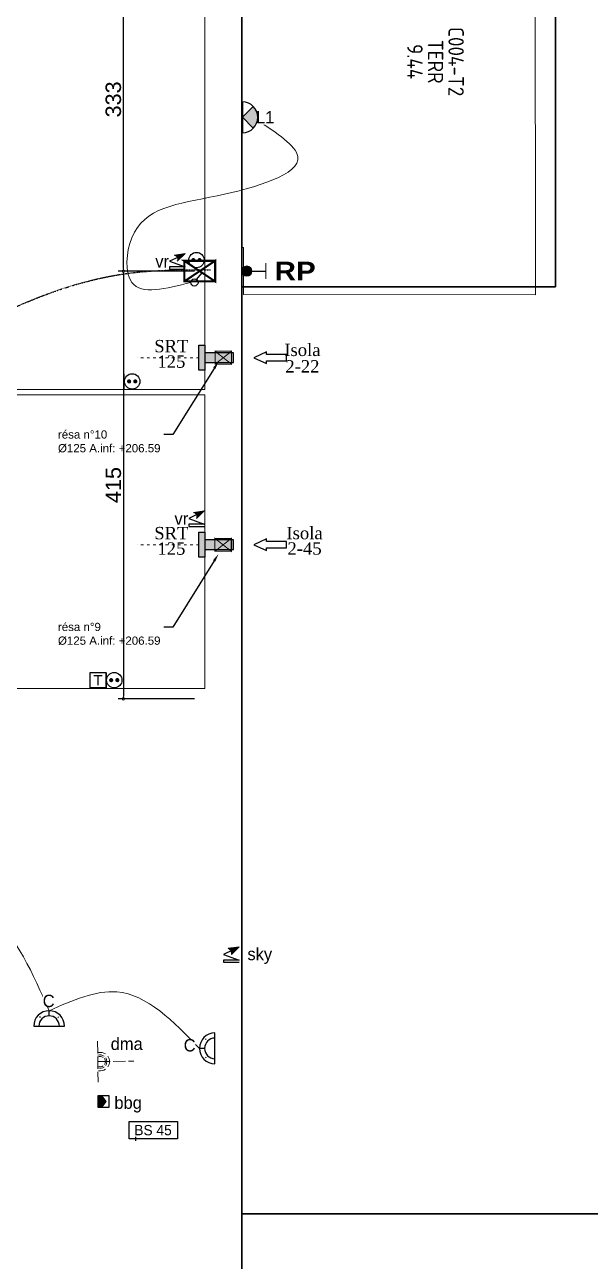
# Model space of a CAD drawing. Header units: millimetres. Extents: x 454430 to 532383, y -370512 to -310890.
# Drawn here: x 474512 to 480011, y -340814 to -328806 of the extents above; entities that cross this region are included whole.
import ezdxf
from ezdxf import colors
from ezdxf.entities.mleader import LeaderData, LeaderLine
from ezdxf.math import Vec2, Vec3

# ---------------------------------------------------------------- set-up
doc = ezdxf.new("R2010")
doc.units = ezdxf.units.MM
doc.set_wipeout_variables(frame=1)
for name, pattern in [('ACAD_ISO02W100', [15, 12, -3]), ('ACAD_ISO03W100', [30, 12, -18]), ('prlm_ef', [0.165, 0.1, -0.065])]:
    doc.linetypes.add(name, pattern=pattern)
for name, color, linetype, lineweight in [('_GAZELEC-BOITE INCORPO', 36, 'Continuous', 18), ('_GAZELEC-RESERVATION', 1, 'Continuous', 18), ('_GAZELEC-RESERVATION 2', 132, 'Continuous', 18)]:
    doc.layers.add(name, color=color, linetype=linetype, lineweight=lineweight)
for name, color, linetype in [('prlm-EAU-EF', 161, 'Continuous'), ('prlm-ELEC-CFA', 181, 'Continuous'), ('prlm-ELEC-CFO', 201, 'Continuous'), ('prlm-ELEC-SSI', 230, 'Continuous'), ('prlm-MOD-PB', 123, 'Continuous'), ('prlm-VMC', 93, 'Continuous')]:
    doc.layers.add(name, color=color, linetype=linetype)
doc.layers.add('prlm-xpoly', color=7, linetype='Continuous', plot=False)
doc.layers.add('prlm-ZEROPLOT', color=254, linetype='Continuous', plot=False)
doc.styles.add('Arial', font='arial.ttf')
doc.styles.add('prlm-eau-ef', font='ariblk.ttf', dxfattribs={"height": 18})
doc.styles.add('prlm-elec-cfo', font='comic.ttf', dxfattribs={"height": 12})
doc.styles.add('prlm-vmc', font='pala.ttf', dxfattribs={"height": 14})
doc.styles.add('prlm-xpoly', font='isocp.shx', dxfattribs={"height": 15})
doc.styles.get("Standard").update_dxf_attribs({"font": 'arial.ttf'})
doc.dimstyles.new('200', dxfattribs={"dimtxt": 150, "dimasz": 25, "dimexe": 50, "dimexo": 50, "dimgap": 20, "dimtad": 1, "dimdec": 0, "dimlfac": 0.1, "dimdsep": 46, "dimtxsty": 'Arial', "dimblk1": 'DOTBLANK', "dimblk2": 'DOTBLANK', "dimsah": 1, "dimcen": 25, "dimclrd": 5, "dimclre": 5, "dimadec": 0, "dimazin": 0, "dimtfac": 1, "dimtdec": 0, "dimtmove": 0, "dimatfit": 3, "dimldrblk": 'DOTBLANK', "dimfxl": 50, "dimtolj": 1, "dimtzin": 0, "dimarcsym": 0})

# ---------------------------------------------------------------- blocks, each defined once
blk = doc.blocks.new('xi.SA')
at = {"layer": 'prlm-ELEC-CFO', "color": 0}
blk.add_lwpolyline([(0.2, -1.3), (5.5, 5.3)], dxfattribs=at)
blk.add_circle((-2, -4), 3.5, dxfattribs=at)
blk = doc.blocks.new('xi.LUM1')
at = {"layer": 'prlm-ELEC-CFO', "linetype": 'ByBlock', "lineweight": 5}
blk.add_hatch(color=0, dxfattribs=at).paths.add_polyline_path([(10.6, 10.6, 0.414214), (-10.6, 10.6), (0, 0)])
at = {"layer": 'prlm-ELEC-CFO', "color": 0, "linetype": 'ByBlock', "lineweight": -2, "flags": 128}
blk.add_lwpolyline([(15, 0, 1), (-15, 0)], format="xyb", close=True, dxfattribs=at)
at = {"layer": 'prlm-ELEC-CFO', "color": 0}
blk.add_lwpolyline([(-10.6, 10.6), (0, 0), (10.6, 10.6)], dxfattribs=at)
blk = doc.blocks.new('xi.VR')
at = {"layer": 'prlm-ELEC-CFO', "lineweight": 5}
blk.add_hatch(color=0, dxfattribs=at).paths.add_polyline_path([(-3, 6), (-0.1, 3.7), (0, 0), (7.5, 7.5)])
at = {"layer": 'prlm-ELEC-CFO', "color": 0}
for points in [[(1, 4.2), (-7.5, 0), (7.5, -5.5), (-7.5, -5.5), (-7.5, -7.5), (7.5, -7.5)], [(-3, 6), (7.5, 7.5), (0, 0)]]:
    blk.add_lwpolyline(points, dxfattribs=at)
blk = doc.blocks.new('xi.PC')
at = {"color": 0, "lineweight": 5}
blk.add_wipeout([(-7.5, -7.5), (7.5, -7.5), (7.5, 7.5), (-7.5, 7.5)], dxfattribs=at).dxf.layer = 'prlm-ELEC-CFO'
at = {"layer": 'prlm-ELEC-CFO', "color": 0, "linetype": 'ByBlock', "lineweight": 5, "const_width": 2}
for points in [[(-4, 0, 1), (-2, 0, 1)], [(2, 0, 1), (4, 0, 1)]]:
    blk.add_lwpolyline(points, format="xyb", close=True, dxfattribs=at)
at = {"layer": 'prlm-ELEC-CFO', "color": 0, "linetype": 'ByBlock', "lineweight": -2}
blk.add_circle((0, 0), 7.5, dxfattribs=at)
blk = doc.blocks.new('xi.dma')
at = {"layer": 'prlm-ELEC-CFO', "color": 0, "linetype": 'ACAD_ISO02W100', "lineweight": 5, "flags": 128}
for points in [[(0, 0), (0, 35)], [(-20, 0), (20, 0)]]:
    blk.add_lwpolyline(points, dxfattribs=at)
at = {"layer": 'prlm-ELEC-CFO', "color": 0, "linetype": 'ByBlock', "lineweight": 5}
for radius, start, end in [(9, 145, 191.803), (6.5, 145, 199.0387), (9, 55, 125), (5, 145, 207.3745), (6.5, 55, 125), (5, 55, 125), (5, 332.6255, 35), (6.5, 340.9613, 35), (9, 348.197, 35)]:
    blk.add_arc((0, 2.4), radius, start, end, dxfattribs=at)
blk = doc.blocks.new('xi.lumC')
at = {"layer": 'prlm-ELEC-CFO', "color": 0, "linetype": 'ByBlock', "flags": 128}
blk.add_lwpolyline([(-15, 0), (15, 0, 1)], format="xyb", close=True, dxfattribs=at)
at = {"layer": 'prlm-ELEC-CFO', "color": 0}
for points in [[(0, 10), (0, 15)], [(-8.5, 8.5), (-9.2, 9.2)], [(8.5, 8.5), (9.2, 9.2)]]:
    blk.add_lwpolyline(points, dxfattribs=at)
blk.add_arc((0, 0), 10, 0, 180, dxfattribs=at)
blk = doc.blocks.new('xi.bbg')
at = {"layer": 'prlm-ELEC-CFO', "lineweight": 5}
blk.add_hatch(color=0, dxfattribs=at).paths.add_polyline_path([(5.5, 0), (5.5, 4), (0, 8), (-5.5, 4), (-5.5, 0)])
at = {"layer": 'prlm-ELEC-CFO', "color": 0, "flags": 128}
blk.add_lwpolyline([(5.5, 0), (5.5, 11), (-5.5, 11), (-5.5, 0)], close=True, dxfattribs=at)
at = {"layer": 'prlm-ELEC-CFO', "color": 0, "lineweight": 5, "flags": 128}
blk.add_lwpolyline([(-5.5, 4), (0, 8), (5.5, 4)], dxfattribs=at)
blk = doc.blocks.new('xi.sky')
at = {"layer": 'prlm-ELEC-CFO', "lineweight": 5}
blk.add_hatch(color=0, dxfattribs=at).paths.add_polyline_path([(-3, 6), (-0.1, 3.7), (0, 0), (7.5, 7.5)])
at = {"layer": 'prlm-ELEC-CFO', "color": 0}
blk.add_lwpolyline([(1, 4.2), (-7.5, 0), (7.5, -5.5), (-7.5, -5.5), (-7.5, -7.5), (7.5, -7.5)], dxfattribs=at)
at = {"layer": 'prlm-ELEC-CFO', "color": 0, "lineweight": 5, "flags": 128}
blk.add_lwpolyline([(-3, 6), (-0.1, 3.7), (0, 0), (7.5, 7.5)], close=True, dxfattribs=at)
blk = doc.blocks.new('xi.EA-Ma')
at = {"layer": 'prlm-MOD-PB'}
blk.add_hatch(color=0, dxfattribs=at).paths.add_polyline_path([(-4.7, 0), (-4.7, -28), (4.6, -28), (4.6, 0)])
at = {"layer": 'prlm-VMC', "linetype": 'ByBlock'}
blk.add_hatch(color=0, dxfattribs=at).paths.add_polyline_path([(-12, 5.6), (12, 5.6), (12, 0), (-12, 0)])
at = {"layer": 'prlm-MOD-PB', "color": 0, "linetype": 'ByBlock', "lineweight": -2, "flags": 128}
blk.add_lwpolyline([(-4.7, 0), (-4.7, -28), (4.6, -28), (4.6, 0)], close=True, dxfattribs=at)
at = {"layer": 'prlm-VMC', "color": 0, "linetype": 'ByBlock', "flags": 128}
for points in [[(-12, 5.6), (12, 5.6), (12, 0), (-12, 0)], [(-3.1, -60.2), (-3.1, -79.5), (3.1, -79.5), (3.1, -60.2), (5.6, -60.2), (0, -47.7), (-5.6, -60.2)]]:
    blk.add_lwpolyline(points, close=True, dxfattribs=at)
at = {"layer": 'prlm-ZEROPLOT', "color": 250, "linetype": 'ACAD_ISO03W100', "lineweight": 0, "ltscale": 0.2}
blk.add_lwpolyline([(0, 5.6), (0, 65.6)], dxfattribs=at)
blk = doc.blocks.new('xi.rp')
at = {"layer": 'prlm-EAU-EF', "lineweight": 5}
h = blk.add_hatch(color=0, dxfattribs=at)
edge = h.paths.add_edge_path()
edge.add_arc((0, 5), 5, 0, 360)
at = {"layer": 'prlm-EAU-EF', "color": 0, "const_width": 1, "flags": 128}
blk.add_lwpolyline([(-7.8, 23.5), (7.8, 23.5)], dxfattribs=at)
at = {"layer": 'prlm-EAU-EF', "color": 0, "flags": 128}
blk.add_lwpolyline([(0, 5), (0, 23.5)], dxfattribs=at)
at = {"layer": 'prlm-EAU-EF', "color": 0, "lineweight": 5}
blk.add_circle((0, 5), 5, dxfattribs=at)
blk = doc.blocks.new('xi.TEL')
at = {"layer": 'prlm-ELEC-CFA', "color": 0, "linetype": 'ByBlock', "lineweight": -2, "flags": 128}
blk.add_lwpolyline([(-7.5, 7.5), (7.5, 7.5), (7.5, -7.5), (-7.5, -7.5)], close=True, dxfattribs=at)
at = {"layer": 'prlm-ELEC-CFA', "color": 0, "linetype": 'ByBlock', "insert": (0, 0), "char_height": 10, "width": 11.36, "attachment_point": 5}
blk.add_mtext('{\\fVerdana|b0|i0|c0|p34;T}', dxfattribs=at)
blk = doc.blocks.new('xi.bs45')
at = {"layer": 'prlm-ELEC-SSI', "color": 0, "linetype": 'ByBlock', "lineweight": -2}
blk.add_lwpolyline([(-23.5, 17), (23.5, 17), (23.5, 0), (-23.5, 0)], close=True, dxfattribs=at)
at = {"layer": 'prlm-ZEROPLOT', "color": 254, "linetype": 'ByBlock', "lineweight": -2}
blk.add_lwpolyline([(-17, -2), (-17, 2)], dxfattribs=at)
at = {"layer": 'prlm-ELEC-SSI', "color": 0, "linetype": 'ByBlock', "lineweight": -2, "insert": (-0.2, 8.4), "char_height": 10, "width": 43.769, "attachment_point": 5, "style": 'prlm-elec-cfo', "bg_fill": 3, "box_fill_scale": 1, "bg_fill_color": 256, "bg_fill_transparency": 0}
blk.add_mtext('BS 45', dxfattribs=at)
blk = doc.blocks.new('_DOTBLANK')
at = {"color": 0, "linetype": 'ByBlock'}
blk.add_line((-0.5, 0), (-1, 0), dxfattribs=at)
blk.add_circle((0, 0), 0.5, dxfattribs=at)
blk = doc.blocks.new('*D158')
at = {"layer": '_GAZELEC-BOITE INCORPO', "color": 5, "lineweight": -2, "transparency": 16777216}
for p, q in [((476212, -327864), (475421, -327864)), ((475471, -331174), (475471, -327889)), ((476163, -331199), (475421, -331199))]:
    blk.add_line(p, q, dxfattribs=at)
at = {"layer": '_GAZELEC-BOITE INCORPO', "color": 5, "lineweight": -2, "transparency": 16777216, "xscale": 25, "yscale": 25, "zscale": 25}
for p, rotation in [((475471, -327864), 90), ((475471, -331199), 270)]:
    blk.add_blockref('_DOTBLANK', p, dxfattribs=dict(at, rotation=rotation))
at = {"layer": '_GAZELEC-BOITE INCORPO', "color": 0, "transparency": 16777216, "insert": (475374, -329531), "char_height": 150, "attachment_point": 5, "rotation": 90, "style": 'Arial'}
blk.add_mtext('\\A1;333', dxfattribs=at)
blk = doc.blocks.new('*D166')
at = {"layer": '_GAZELEC-BOITE INCORPO', "color": 5, "lineweight": -2, "transparency": 16777216}
for p, q in [((476163, -331199), (475421, -331199)), ((475471, -331224), (475471, -335328)), ((476163, -335353), (475421, -335353))]:
    blk.add_line(p, q, dxfattribs=at)
at = {"layer": '_GAZELEC-BOITE INCORPO', "color": 5, "lineweight": -2, "transparency": 16777216, "xscale": 25, "yscale": 25, "zscale": 25}
for p, rotation in [((475471, -331199), 90), ((475471, -335353), 270)]:
    blk.add_blockref('_DOTBLANK', p, dxfattribs=dict(at, rotation=rotation))
at = {"layer": '_GAZELEC-BOITE INCORPO', "color": 0, "transparency": 16777216, "insert": (475374, -333276), "char_height": 150, "attachment_point": 5, "rotation": 90, "style": 'Arial'}
blk.add_mtext('\\A1;415', dxfattribs=at)

msp = doc.modelspace()

# ---------------------------------------------------------------- linework, layer by layer
at = {"layer": '_GAZELEC-RESERVATION 2', "const_width": 10}
for points in [[(476362.7, -332039.6), (476362.7, -331977.1), (476522.7, -331977.1), (476522.7, -332102.1), (476362.7, -332102.1), (476362.7, -331977.1), (476522.7, -332102.1), (476522.6, -331977.1), (476362.7, -332102.1)], [(476360.7, -333856.9), (476360.7, -333794.4), (476520.7, -333794.4), (476520.7, -333919.4), (476360.7, -333919.4), (476360.7, -333794.4), (476520.7, -333919.4), (476520.7, -333794.4), (476360.7, -333919.4)]]:
    msp.add_lwpolyline(points, dxfattribs=at)
at = {"layer": 'prlm-ELEC-CFO', "lineweight": 13}
for points in [[(476126.6, -331308.3), (475553, -331308.3), (475553, -330874.4), (476383.6, -330466.3), (477167.3, -330086.4), (476775.3, -329734.6)], [(474749, -338381), (474164.6, -337434.7), (473281.5, -337030.6)]]:
    msp.add_spline(points, degree=3, dxfattribs=at)
at = {"layer": 'prlm-xpoly', "lineweight": 0}
for points in [[(476261.6, -327864.1), (471989.6, -327864.1), (471989.6, -327930.2), (470718.3, -327930.1), (470718.3, -328460.1), (469498.3, -328460.1), (469498.3, -330325.2), (471768.3, -330325.2), (471767.8, -332349.8), (476261.6, -332349.6)], [(476623.8, -328113.4), (476623.8, -330967.7), (476638.6, -330967.7), (476638.6, -331424.2), (479479.6, -331427.6), (479473.8, -328114)], [(476261.6, -332400.7), (471767.4, -332399.8), (471767.4, -335251), (476261.6, -335250.9)]]:
    msp.add_lwpolyline(points, close=True, dxfattribs=at)

# ---------------------------------------------------------------- block references
at = {"layer": 'prlm-EAU-EF', "xscale": 10, "yscale": 10, "zscale": 10, "rotation": 269.9999933324971}
msp.add_blockref('xi.rp', (476621.6, -331198.5), dxfattribs=at)
at = {"layer": 'prlm-ELEC-CFO', "xscale": 10, "yscale": 10, "zscale": 10}
for name, p in [('xi.SA', (476181.6, -331268.3)), ('xi.sky', (476521.1, -337834.5))]:
    msp.add_blockref(name, p, dxfattribs=at)

# ---------------------------------------------------------------- texts
at = {"layer": 'prlm-ELEC-CFO', "lineweight": 20, "char_height": 120, "attachment_point": 2, "line_spacing_factor": 0.8, "style": 'prlm-elec-cfo', "bg_fill": 3, "box_fill_scale": 0.95, "bg_fill_color": 256, "bg_fill_transparency": 0}
for s, insert in [('sky', (476797.1, -337770.7)), ('dma', (475503.7, -338642.5)), ('bbg', (475517.2, -339214.2))]:
    msp.add_mtext(s, dxfattribs=dict(at, insert=insert))
at = {"layer": 'prlm-xpoly', "lineweight": 20, "insert": (478505.9, -329164.4), "char_height": 150, "attachment_point": 5, "rotation": 270, "line_spacing_factor": 0.8, "style": 'prlm-xpoly'}
msp.add_mtext('C004-T2\\PTERR\\P9.44', dxfattribs=at)

# ---------------------------------------------------------------- leaders
at = {"layer": '_GAZELEC-RESERVATION', "color": 6}
ml = msp.add_multileader_mtext('Standard', dxfattribs=at)
ml.set_content('résa n°57\\P400x200 en dalle haute', color=6)
ml.set_leader_properties()
ml.build(insert=Vec2(0, 0))
ml.multileader.update_dxf_attribs({"has_text_frame": 1, "arrow_head_size": 80, "scale": 20})
ctx = ml.context
ctx.base_point, ctx.scale, ctx.char_height, ctx.arrow_head_size, ctx.landing_gap_size, ctx.plane_origin = Vec3(463723.9, -329370), 20, 80, 80, 40, Vec3(458175.4, -329171.7)
notes = []
notes.append((ctx, [(0, (1, 1, 0), (465049.7, -329370), (-1, 0), 89.8, [(0, [(465340.3, -329152.9)], 0, [])])]))
ctx.mtext.insert, ctx.mtext.width, ctx.mtext.flow_direction = Vec3(463763.9, -329329.4), 1568.85, 5
ml = msp.add_multileader_mtext('Standard', dxfattribs=at)
ml.set_content('résa n°63\\P800x300 en dalle haute', color=6)
ml.set_leader_properties()
ml.build(insert=Vec2(0, 0))
ml.multileader.update_dxf_attribs({"has_text_frame": 1, "arrow_head_size": 80, "scale": 20})
ctx = ml.context
ctx.base_point, ctx.scale, ctx.char_height, ctx.arrow_head_size, ctx.landing_gap_size, ctx.plane_origin = Vec3(467974.4, -332635.7), 20, 80, 80, 40, Vec3(462422.9, -332437.4)
notes.append((ctx, [(0, (1, 1, 0), (469297.2, -332635.7), (-1, 0), 89.8, [(0, [(469708.7, -332729.9)], 0, [])])]))
ctx.mtext.insert, ctx.mtext.width, ctx.mtext.flow_direction = Vec3(468014.4, -332595), 1568.85, 5
ml = msp.add_multileader_mtext('Standard', dxfattribs=at)
ml.set_content('résa n°64\\P150x150 en dalle haute', color=6)
ml.set_leader_properties()
ml.build(insert=Vec2(0, 0))
ml.multileader.update_dxf_attribs({"has_text_frame": 1, "arrow_head_size": 80, "scale": 20})
ctx = ml.context
ctx.base_point, ctx.scale, ctx.char_height, ctx.arrow_head_size, ctx.landing_gap_size, ctx.plane_origin = Vec3(467982.1, -334356.6), 20, 80, 80, 40, Vec3(462422.9, -334158.3)
notes.append((ctx, [(0, (1, 1, 0), (469297.2, -334356.6), (-1, 0), 89.8, [(0, [(469554.7, -334793.3)], 0, [])])]))
ctx.mtext.insert, ctx.mtext.width, ctx.mtext.flow_direction = Vec3(468022.1, -334316), 1568.85, 5
ml = msp.add_multileader_mtext('Standard', dxfattribs=at)
ml.set_content('résa n°65\\P200x200 en dalle haute', color=6)
ml.set_leader_properties()
ml.build(insert=Vec2(0, 0))
ml.multileader.update_dxf_attribs({"has_text_frame": 1, "arrow_head_size": 80, "scale": 20})
ctx = ml.context
ctx.base_point, ctx.scale, ctx.char_height, ctx.arrow_head_size, ctx.landing_gap_size, ctx.plane_origin = Vec3(467973.2, -336040.4), 20, 80, 80, 40, Vec3(462422.9, -335842)
notes.append((ctx, [(0, (1, 1, 0), (469297.2, -336040.4), (-1, 0), 89.8, [(0, [(469554.7, -336477)], 0, [])])]))
ctx.mtext.insert, ctx.mtext.width, ctx.mtext.flow_direction = Vec3(468013.2, -335999.7), 1568.85, 5
for ctx, leaders in notes:
    for number, flags, end, landing, length, lines in leaders:
        leader = LeaderData()
        leader.index, (leader.has_last_leader_line, leader.has_dogleg_vector, leader.attachment_direction) = number, flags
        leader.last_leader_point, leader.dogleg_vector, leader.dogleg_length = Vec3(end), Vec3(landing), length
        for number, points, colour, breaks in lines:
            line = LeaderLine()
            line.index, line.vertices, line.color, line.breaks = number, Vec3.list(points), colors.encode_raw_color(colour), breaks
            leader.lines.append(line)
        ctx.leaders.append(leader)

# ---------------------------------------------------------------- next in the draw order: linework, layer by layer
at = {"layer": 'prlm-ELEC-CFO', "lineweight": 13}
msp.add_spline([(474749, -338381), (475408, -338198.3), (476210.9, -338747.2)], degree=3, dxfattribs=at)

# ---------------------------------------------------------------- next in the draw order: block references
at = {"layer": 'prlm-ELEC-CFO', "xscale": 10, "yscale": 10, "zscale": 10}
for p in [(475556.9, -332269.7), (475382.5, -335170.9)]:
    msp.add_blockref('xi.PC', p, dxfattribs=at)
for name, p, rotation in [('xi.dma', (475222.2, -338875.7), 270.6450845547141), ('xi.bbg', (475222.5, -339261.4), 269.9999999999991)]:
    msp.add_blockref(name, p, dxfattribs=dict(at, rotation=rotation))

# ---------------------------------------------------------------- next in the draw order: texts
at = {"layer": 'prlm-ELEC-CFO', "lineweight": 20, "char_height": 120, "attachment_point": 5, "line_spacing_factor": 0.8, "style": 'prlm-elec-cfo', "bg_fill": 3, "box_fill_scale": 1.1, "bg_fill_color": 256, "bg_fill_transparency": 0}
for s, insert in [('L1', (476849.5, -329704.9)), ('vr', (475848.2, -331103.6)), ('vr', (476034.5, -333602.2))]:
    msp.add_mtext(s, dxfattribs=dict(at, insert=insert))
at = {"layer": 'prlm-VMC', "insert": (475937.6, -331867), "char_height": 120, "width": 236.74, "attachment_point": 2, "line_spacing_factor": 0.75, "style": 'prlm-vmc', "bg_fill": 3, "box_fill_scale": 1.1, "bg_fill_color": 256, "bg_fill_transparency": 0}
msp.add_mtext('SRT 125', dxfattribs=at)

# ---------------------------------------------------------------- next in the draw order: linework, layer by layer
at = {"layer": 'prlm-ZEROPLOT', "ltscale": 50}
msp.add_lwpolyline([(479673.8, -331351.4), (476621.9, -331351.4), (476621.9, -324461), (479673.8, -324461)], close=True, dxfattribs=at)

# ---------------------------------------------------------------- next in the draw order: block references
at = {"layer": 'prlm-ELEC-CFA', "xscale": 10, "yscale": 10, "zscale": 10}
msp.add_blockref('xi.TEL', (475223.9, -335170.9), dxfattribs=at)
at = {"layer": 'prlm-ELEC-CFO', "xscale": 10, "yscale": 10, "zscale": 10, "rotation": 269.9999999999999}
msp.add_blockref('xi.LUM1', (476628.3, -329704.9), dxfattribs=at)
at = {"layer": 'prlm-ELEC-CFO', "xscale": 10, "yscale": 10, "zscale": 10}
for p in [(475995.4, -331103.6), (476181.6, -333602.2)]:
    msp.add_blockref('xi.VR', p, dxfattribs=at)
at = {"layer": 'prlm-VMC', "ltscale": 50, "xscale": 10, "yscale": 10, "zscale": 10, "rotation": 89.99999333244128}
msp.add_blockref('xi.EA-Ma', (476261.6, -332039.3), dxfattribs=at)

# ---------------------------------------------------------------- next in the draw order: texts
at = {"layer": 'prlm-ELEC-CFO', "lineweight": 20, "char_height": 120, "attachment_point": 2, "line_spacing_factor": 0.8, "style": 'prlm-elec-cfo', "bg_fill": 3, "box_fill_scale": 0.95, "bg_fill_color": 256, "bg_fill_transparency": 0}
for insert in [(474744.6, -338226), (476115.3, -338656.8)]:
    msp.add_mtext('C', dxfattribs=dict(at, insert=insert))

# ---------------------------------------------------------------- next in the draw order: leaders
at = {"layer": '_GAZELEC-RESERVATION', "color": 6}
ml = msp.add_multileader_mtext('Standard', dxfattribs=at)
ml.set_content('résa n°55\\P300x500 en dalle haute', color=6)
ml.set_leader_properties()
ml.build(insert=Vec2(0, 0))
ml.multileader.update_dxf_attribs({"has_text_frame": 1, "arrow_head_size": 80, "scale": 20})
ctx = ml.context
ctx.base_point, ctx.scale, ctx.char_height, ctx.arrow_head_size, ctx.landing_gap_size, ctx.plane_origin = Vec3(465627.4, -334985.7), 20, 80, 80, 40, Vec3(460075.7, -334787.3)
notes = []
notes.append((ctx, [(0, (1, 1, 0), (466950, -334985.7), (-1, 0), 89.8, [(0, [(467011, -334506.9)], 0, [])])]))
ctx.mtext.insert, ctx.mtext.width, ctx.mtext.flow_direction = Vec3(465667.4, -334945), 1568.85, 5
for ctx, leaders in notes:
    for number, flags, end, landing, length, lines in leaders:
        leader = LeaderData()
        leader.index, (leader.has_last_leader_line, leader.has_dogleg_vector, leader.attachment_direction) = number, flags
        leader.last_leader_point, leader.dogleg_vector, leader.dogleg_length = Vec3(end), Vec3(landing), length
        for number, points, colour, breaks in lines:
            line = LeaderLine()
            line.index, line.vertices, line.color, line.breaks = number, Vec3.list(points), colors.encode_raw_color(colour), breaks
            leader.lines.append(line)
        ctx.leaders.append(leader)

# ---------------------------------------------------------------- next in the draw order: block references
at = {"layer": 'prlm-ELEC-CFO', "xscale": 10, "yscale": 10, "zscale": 10}
msp.add_blockref('xi.PC', (476181.6, -331091.6), dxfattribs=at)
for p, rotation in [((474749, -338531), 359.9872816655127), ((476360.9, -338747.2), 89.98728166551281)]:
    msp.add_blockref('xi.lumC', p, dxfattribs=dict(at, rotation=rotation))

# ---------------------------------------------------------------- next in the draw order: texts
at = {"layer": 'prlm-VMC', "char_height": 120, "style": 'prlm-vmc', "bg_fill": 3, "box_fill_scale": 1.1, "bg_fill_color": 256, "bg_fill_transparency": 0}
for s, insert, width, attachment_point, line_spacing_factor in [('Isola\\P2-22', (477211.7, -332043.4), 173.979, 5, 0.8), ('SRT 125', (475937.6, -333682.9), 236.74, 2, 0.75)]:
    msp.add_mtext(s, dxfattribs=dict(at, insert=insert, width=width, attachment_point=attachment_point, line_spacing_factor=line_spacing_factor))

# ---------------------------------------------------------------- next in the draw order: linework, layer by layer
at = {"layer": '_GAZELEC-BOITE INCORPO', "const_width": 20}
msp.add_lwpolyline([(476163.3, -331098.6), (476063.3, -331098.6), (476063.3, -331298.6), (476363.3, -331298.5), (476363.3, -331098.5), (476063.3, -331098.6), (476363.3, -331298.5), (476363.3, -331098.5), (476063.3, -331298.6)], dxfattribs=at)
at = {"layer": 'prlm-EAU-EF', "linetype": 'prlm_ef'}
msp.add_spline([(469996.3, -332461.4), (470424.9, -332461.4), (473251.8, -332073.9), (474691, -331436.2), (475505, -331221.5), (476319.4, -331185)], degree=3, dxfattribs=at)
at = {"layer": 'prlm-ZEROPLOT'}
msp.add_lwpolyline([(460621.8, -321130.8), (469528.3, -321130.8), (469528.3, -324327.2), (476621.9, -324326.1), (476621.9, -365259.1), (469151.8, -365259.1), (469147, -363469), (460621.8, -363469)], close=True, dxfattribs=at)

# ---------------------------------------------------------------- next in the draw order: block references
at = {"layer": 'prlm-VMC', "ltscale": 50, "xscale": 10, "yscale": 10, "zscale": 10, "rotation": 89.99999333244128}
msp.add_blockref('xi.EA-Ma', (476261.6, -333855.2), dxfattribs=at)

# ---------------------------------------------------------------- next in the draw order: dimensions: what is measured, and where the dimension line sits
at = {"layer": '_GAZELEC-BOITE INCORPO'}
for base, p2, picture, middle in [((475471, -327864.1), (476261.6, -327864.1), '*D158', (475374.3, -329531.4)), ((475471, -335352.6), (476213.3, -335352.6), '*D166', (475374.4, -333275.6))]:
    dim = msp.add_linear_dim(base=base, p1=(476213.3, -331198.6), p2=p2, angle=90, dimstyle='200', dxfattribs=at)
    dim.commit()
    dim.dimension.update_dxf_attribs({"geometry": picture, "text_midpoint": middle})

# ---------------------------------------------------------------- next in the draw order: leaders
at = {"layer": '_GAZELEC-RESERVATION', "color": 6}
ml = msp.add_multileader_mtext('Standard', dxfattribs=at)
ml.set_content('résa n°10\\P%%C125 A.inf: +206.59', color=6)
ml.set_leader_properties()
ml.build(insert=Vec2(0, 0))
ml.multileader.update_dxf_attribs({"has_text_frame": 1, "arrow_head_size": 80, "scale": 20})
ctx = ml.context
ctx.base_point, ctx.scale, ctx.char_height, ctx.arrow_head_size, ctx.landing_gap_size, ctx.plane_origin = Vec3(474795, -332786.5), 20, 80, 80, 40, Vec3(469087.8, -332588.1)
notes = []
notes.append((ctx, [(0, (1, 1, 0), (475952.7, -332786.5), (-1, 0), 89.8, [(0, [(476396.3, -332075.9)], 0, [])])]))
ctx.mtext.insert, ctx.mtext.width, ctx.mtext.flow_direction = Vec3(474835, -332744.9), 1568.85, 5
for ctx, leaders in notes:
    for number, flags, end, landing, length, lines in leaders:
        leader = LeaderData()
        leader.index, (leader.has_last_leader_line, leader.has_dogleg_vector, leader.attachment_direction) = number, flags
        leader.last_leader_point, leader.dogleg_vector, leader.dogleg_length = Vec3(end), Vec3(landing), length
        for number, points, colour, breaks in lines:
            line = LeaderLine()
            line.index, line.vertices, line.color, line.breaks = number, Vec3.list(points), colors.encode_raw_color(colour), breaks
            leader.lines.append(line)
        ctx.leaders.append(leader)

# ---------------------------------------------------------------- next in the draw order: block references
at = {"layer": 'prlm-ELEC-SSI', "xscale": 10, "yscale": 10, "zscale": 10}
msp.add_blockref('xi.bs45', (475761.3, -339625.5), dxfattribs=at)

# ---------------------------------------------------------------- next in the draw order: texts
at = {"layer": 'prlm-VMC', "linetype": 'ByBlock', "lineweight": -2, "insert": (477232.7, -333682.1), "char_height": 120, "width": 236.74, "attachment_point": 2, "line_spacing_factor": 0.75, "style": 'prlm-vmc', "bg_fill": 3, "box_fill_scale": 1.1, "bg_fill_color": 256, "bg_fill_transparency": 0}
msp.add_mtext('Isola\\P2-45', dxfattribs=at)

# ---------------------------------------------------------------- next in the draw order: linework, layer by layer
at = {"layer": 'prlm-ZEROPLOT', "ltscale": 50}
msp.add_lwpolyline([(479673.8, -324461), (482883.1, -324461), (482883.1, -340354.3), (476621.9, -340354.3), (476621.9, -331351.4), (479673.8, -331351.4)], close=True, dxfattribs=at)
at = {"layer": 'prlm-ZEROPLOT'}
msp.add_lwpolyline([(476621.8, -340354.3), (482822, -340354.3), (482822, -333615.9), (497636.6, -333618.8), (497636.6, -349165.9), (482822, -349165.9), (482822, -342422.4), (476621.9, -342422.4)], close=True, dxfattribs=at)

# ---------------------------------------------------------------- next in the draw order: leaders
at = {"layer": '_GAZELEC-RESERVATION', "color": 6}
ml = msp.add_multileader_mtext('Standard', dxfattribs=at)
ml.set_content('résa n°56\\P200x200 en dalle haute', color=6)
ml.set_leader_properties()
ml.build(insert=Vec2(0, 0))
ml.multileader.update_dxf_attribs({"has_text_frame": 1, "arrow_head_size": 80, "scale": 20})
ctx = ml.context
ctx.base_point, ctx.scale, ctx.char_height, ctx.arrow_head_size, ctx.landing_gap_size, ctx.plane_origin = Vec3(466220.9, -333543), 20, 80, 80, 40, Vec3(460670.6, -333344.6)
notes = []
notes.append((ctx, [(0, (1, 1, 0), (467544.9, -333543), (-1, 0), 89.8, [(0, [(467595.3, -334169.8)], 0, [])])]))
ctx.mtext.insert, ctx.mtext.width, ctx.mtext.flow_direction = Vec3(466260.9, -333502.3), 1568.85, 5
ml = msp.add_multileader_mtext('Standard', dxfattribs=at)
ml.set_content('résa n°9\\P%%C125 A.inf: +206.59', color=6)
ml.set_leader_properties()
ml.build(insert=Vec2(0, 0))
ml.multileader.update_dxf_attribs({"has_text_frame": 1, "arrow_head_size": 80, "scale": 20})
ctx = ml.context
ctx.base_point, ctx.scale, ctx.char_height, ctx.arrow_head_size, ctx.landing_gap_size, ctx.plane_origin = Vec3(474795, -334655.4), 20, 80, 80, 40, Vec3(469087.8, -334457)
notes.append((ctx, [(0, (1, 1, 0), (475952.7, -334655.4), (-1, 0), 89.8, [(0, [(476396.3, -333944.8)], 0, [])])]))
ctx.mtext.insert, ctx.mtext.width, ctx.mtext.flow_direction = Vec3(474835, -334613.8), 1568.85, 5
ml = msp.add_multileader_mtext('Standard', dxfattribs=at)
ml.set_content('résa n°46\\P150x150 en dalle haute', color=6)
ml.set_leader_properties()
ml.build(insert=Vec2(0, 0))
ml.multileader.update_dxf_attribs({"has_text_frame": 1, "arrow_head_size": 80, "scale": 20})
ctx = ml.context
ctx.base_point, ctx.scale, ctx.char_height, ctx.arrow_head_size, ctx.landing_gap_size, ctx.plane_origin = Vec3(465887.5, -339736.8), 20, 80, 80, 40, Vec3(460959, -338578.6)
notes.append((ctx, [(1, (1, 1, 0), (465797.6, -339736.8), (1, 0), 89.8, [(0, [(465669.8, -339001.2)], 0, [])])]))
ctx.mtext.insert, ctx.mtext.width, ctx.mtext.flow_direction = Vec3(465927.5, -339696.1), 1568.85, 5
for ctx, leaders in notes:
    for number, flags, end, landing, length, lines in leaders:
        leader = LeaderData()
        leader.index, (leader.has_last_leader_line, leader.has_dogleg_vector, leader.attachment_direction) = number, flags
        leader.last_leader_point, leader.dogleg_vector, leader.dogleg_length = Vec3(end), Vec3(landing), length
        for number, points, colour, breaks in lines:
            line = LeaderLine()
            line.index, line.vertices, line.color, line.breaks = number, Vec3.list(points), colors.encode_raw_color(colour), breaks
            leader.lines.append(line)
        ctx.leaders.append(leader)

# ---------------------------------------------------------------- next in the draw order: texts
at = {"layer": 'prlm-EAU-EF', "lineweight": 20, "insert": (477140.8, -331107.2), "char_height": 180, "attachment_point": 2, "line_spacing_factor": 0.8, "style": 'prlm-eau-ef', "bg_fill": 3, "box_fill_scale": 0.95, "bg_fill_color": 256, "bg_fill_transparency": 0}
msp.add_mtext('RP', dxfattribs=at)

doc.saveas('drawing.dxf')
